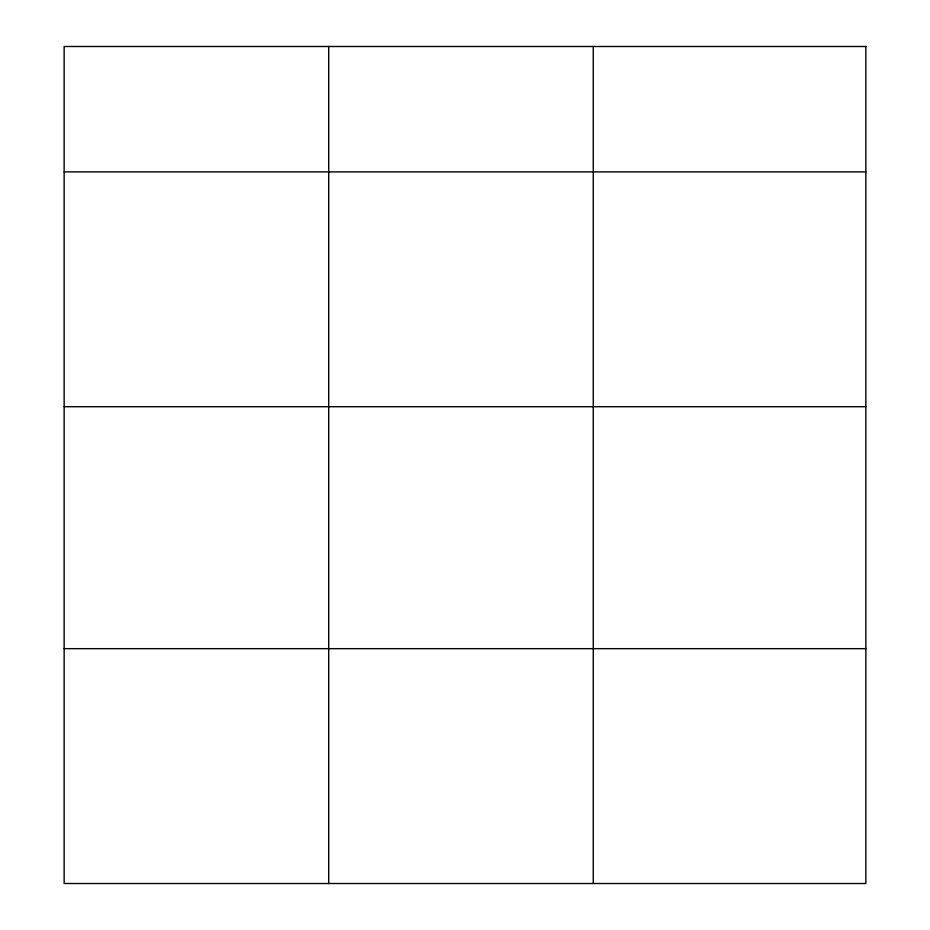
<?xml version="1.0" encoding="UTF-8"?>
<svg xmlns="http://www.w3.org/2000/svg" width="930" height="930" viewBox="0 0 930 930"><rect width="100%" height="100%" fill="white"/><g stroke="black" fill="none" stroke-linecap="round" stroke-linejoin="round"><path stroke-width="1.4" d="M64.147 171.887L865.853 171.887M64.147 406.712L865.853 406.712M64.147 648.663L865.853 648.663M593.27 46.5L593.27 883.5M328.709 46.5L328.709 883.5M865.853 46.5L64.147 46.5L64.147 883.5L865.853 883.5L865.853 46.5"/></g></svg>
